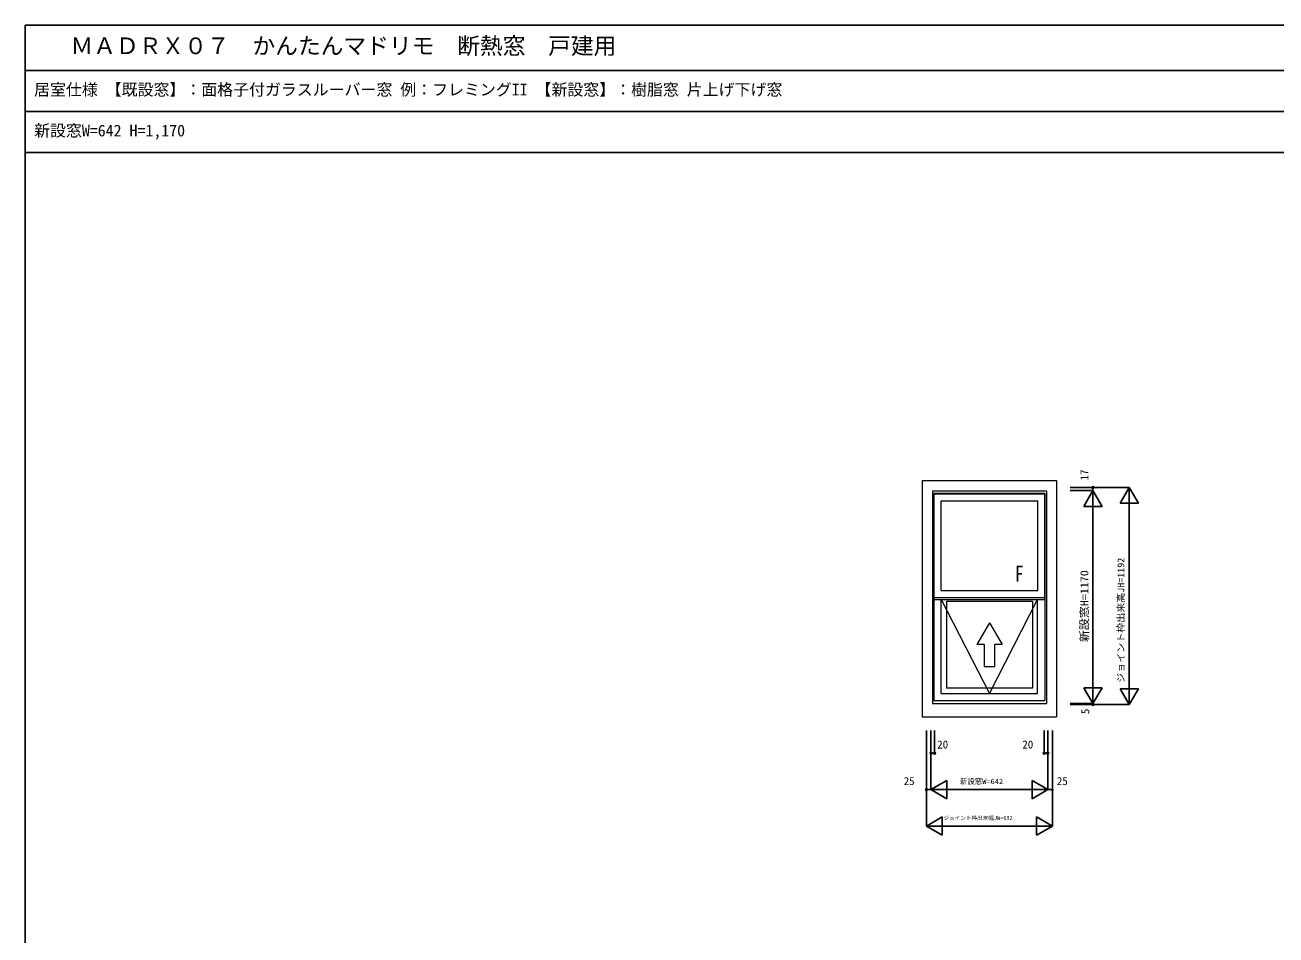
# Model space of a CAD drawing. Units: millimetres, scale not verified. Extents: x -6875 to 6875, y -5000 to 5000.
# Drawn here: x -6875 to 0, y 0 to 5000 of the extents above; entities that cross this region are included whole.
import ezdxf
from ezdxf.enums import TextEntityAlignment as Align

# ---------------------------------------------------------------- set-up
doc = ezdxf.new("R2010")
doc.units = ezdxf.units.MM
doc.header["$LTSCALE"] = 20
for name, color, linetype in [('0-0_0', 7, 'Continuous'), ('0-8_YKK_F1', 7, 'Continuous'), ('0-9_YKK_N1', 2, 'Continuous')]:
    doc.layers.add(name, color=color, linetype=linetype)
doc.layers.add('0-1_YKK_A1', color=4, linetype='Continuous', lineweight=18)
doc.styles.add('ＭＳ ゴシック', font='')
doc.styles.get('ＭＳ ゴシック').set_extended_font_data('MS Gothic')

msp = doc.modelspace()

# ---------------------------------------------------------------- linework, layer by layer
at = {"layer": '0-1_YKK_A1'}
for p, q in [((-1944, 2497.07), (-1206, 2497.07)), ((-1944, 2497.07), (-1944, 1198.57)), ((-1206, 2497.07), (-1206, 1198.57)), ((-1888, 2441.07), (-1262, 2441.07)), ((-1888, 2441.07), (-1888, 1271.57)), ((-1270.2, 2425.37), (-1879.8, 2425.37)), ((-1879.8, 2425.37), (-1879.8, 1287.77)), ((-1878.8, 2424.37), (-1271.2, 2424.37)), ((-1878.8, 1844.07), (-1878.8, 2424.37)), ((-1271.2, 1844.07), (-1271.2, 2424.37)), ((-1270.2, 2425.37), (-1270.2, 1287.77)), ((-1262, 2441.07), (-1262, 1271.57)), ((-1840.8, 2386.37), (-1309.2, 2386.37)), ((-1840.8, 1893.07), (-1840.8, 2386.37)), ((-1309.2, 1893.07), (-1309.2, 2386.37)), ((-1840.8, 1893.07), (-1309.2, 1893.07)), ((-1878.8, 1855.07), (-1271.2, 1855.07)), ((-1878.8, 1844.07), (-1271.2, 1844.07)), ((-1840, 1327.57), (-1840, 1844.07)), ((-1811, 1835.07), (-1339, 1835.07)), ((-1811, 1835.07), (-1811, 1355.57)), ((-1339, 1835.07), (-1339, 1355.57)), ((-1310, 1327.57), (-1310, 1844.07)), ((-1574.34, 1715.32), (-1643.62, 1595.32)), ((-1574.34, 1715.32), (-1505.06, 1595.32)), ((-1604.34, 1595.32), (-1643.62, 1595.32)), ((-1604.34, 1595.32), (-1604.34, 1475.32)), ((-1505.06, 1595.32), (-1544.34, 1595.32)), ((-1840, 1327.57), (-1310, 1327.57)), ((-1339, 1355.57), (-1811, 1355.57)), ((-1888, 1271.57), (-1262, 1271.57)), ((-1879.8, 1287.77), (-1270.2, 1287.77)), ((-1944, 1198.57), (-1206, 1198.57))]:
    msp.add_line(p, q, dxfattribs=at)
for points in [[(-1840, 1844.07), (-1575, 1327.57), (-1310, 1844.07)], [(-1604.34, 1475.32), (-1544.34, 1475.32), (-1544.34, 1595.32)]]:
    msp.add_lwpolyline(points, dxfattribs=at)
at = {"layer": '0-8_YKK_F1'}
for p, q in [((-6875, 5000), (6875, 5000)), ((-6875, -5000), (-6875, 5000)), ((-6875, 4750), (6625, 4750)), ((-6875, 4525), (6625, 4525)), ((-6875, 4300), (6625, 4300))]:
    msp.add_line(p, q, dxfattribs=at)
at = {"layer": '0-9_YKK_N1'}
for p, q in [((-1131, 2458.57), (-806, 2458.57)), ((-1131, 2441.57), (-1006, 2441.57)), ((-1056, 2354.96), (-1006, 2441.57)), ((-1006, 2458.57), (-1006, 2441.57)), ((-956, 2354.96), (-1006, 2441.57)), ((-1006, 2441.57), (-1006, 1271.57)), ((-856, 2371.96), (-806, 2458.57)), ((-806, 2458.57), (-806, 1266.57)), ((-756, 2371.96), (-806, 2458.57)), ((-1056, 2354.96), (-956, 2354.96)), ((-856, 2371.96), (-756, 2371.96)), ((-1056, 1358.17), (-956, 1358.17)), ((-1056, 1358.17), (-1006, 1271.57)), ((-956, 1358.17), (-1006, 1271.57)), ((-856, 1353.17), (-756, 1353.17)), ((-856, 1353.17), (-806, 1266.57)), ((-756, 1353.17), (-806, 1266.57)), ((-1131, 1271.57), (-1006, 1271.57)), ((-1131, 1266.57), (-806, 1266.57)), ((-1006, 1271.57), (-1006, 1266.57)), ((-1921, 1123.57), (-1921, 598.57)), ((-1896, 1123.57), (-1896, 798.57)), ((-1876, 1123.57), (-1876, 998.57)), ((-1274, 1123.57), (-1274, 998.57)), ((-1229, 1123.57), (-1229, 598.57)), ((-1896, 998.57), (-1876, 998.57)), ((-1254, 998.57), (-1274, 998.57)), ((-1809.4, 848.57), (-1809.4, 748.57)), ((-1340.6, 848.57), (-1340.6, 748.57)), ((-1921, 798.57), (-1896, 798.57)), ((-1254, 798.57), (-1896, 798.57)), ((-1834.4, 648.57), (-1834.4, 548.57)), ((-1315.6, 648.57), (-1315.6, 548.57)), ((-1229, 598.57), (-1921, 598.57))]:
    msp.add_line(p, q, dxfattribs=at)
for points in [[(-1254, 1123.57), (-1254, 798.57), (-1229, 798.57)], [(-1809.4, 848.57), (-1896, 798.57), (-1809.4, 748.57)], [(-1340.6, 848.57), (-1254, 798.57), (-1340.6, 748.57)], [(-1834.4, 648.57), (-1921, 598.57), (-1834.4, 548.57)], [(-1315.6, 648.57), (-1229, 598.57), (-1315.6, 548.57)]]:
    msp.add_lwpolyline(points, dxfattribs=at)
for centre in [(-1006, 2458.57), (-1006, 1266.57), (-1896, 998.57), (-1876, 998.57), (-1274, 998.57), (-1254, 998.57), (-1921, 798.57), (-1229, 798.57)]:
    msp.add_circle(centre, 5, dxfattribs=at)

# ---------------------------------------------------------------- texts
at = {"layer": '0-0_0', "style": 'ＭＳ ゴシック'}
for s, height, p in [('ＭＡＤＲＸ０７\u3000かんたんマドリモ\u3000断熱窓\u3000戸建用', 91.64, (-6625, 4812.5)), ('居室仕様 【既設窓】：面格子付ガラスルーバー窓 例：フレミングII 【新設窓】：樹脂窓 片上げ下げ窓', 64.15, (-6825, 4593.75)), ('新設窓W=642 H=1,170', 64.15, (-6825, 4368.75))]:
    msp.add_text(s, height=height, dxfattribs=at).set_placement(p, align=Align.BOTTOM_LEFT)
at = {"layer": '0-1_YKK_A1', "style": 'ＭＳ ゴシック', "width": 0.8}
msp.add_text('F', height=87.98, dxfattribs=at).set_placement((-1434.74, 1914.6), align=Align.BOTTOM_LEFT)
at = {"layer": '0-9_YKK_N1', "style": 'ＭＳ ゴシック'}
for s, p in [('17', (-1018, 2497.44)), ('5', (-1012.99, 1213.66))]:
    msp.add_text(s, height=43.99, rotation=90, dxfattribs=at).set_placement(p, align=Align.BOTTOM_LEFT)
at = {"layer": '0-9_YKK_N1', "style": 'ＭＳ ゴシック', "width": 1.1}
for s, height, p in [('ジョイント枠出来高JH=1192', 36.66, (-823, 1385.67)), ('新設窓H=1170', 43.99, (-1018, 1608.73))]:
    msp.add_text(s, height=height, rotation=90, dxfattribs=at).set_placement(p, align=Align.BOTTOM_LEFT)
at = {"layer": '0-9_YKK_N1', "style": 'ＭＳ ゴシック'}
for s, height, p in [('20', 43.99, (-1861.58, 1011.35)), ('20', 43.99, (-1393.85, 1011.35)), ('25', 43.99, (-2046, 810.57)), ('新設窓W=642', 29.33, (-1737.5, 820.57)), ('25', 43.99, (-1204, 810.57)), ('ジョイント枠出来幅JW=692', 21.99, (-1827.24, 625.57))]:
    msp.add_text(s, height=height, dxfattribs=at).set_placement(p, align=Align.BOTTOM_LEFT)

doc.saveas('drawing.dxf')
